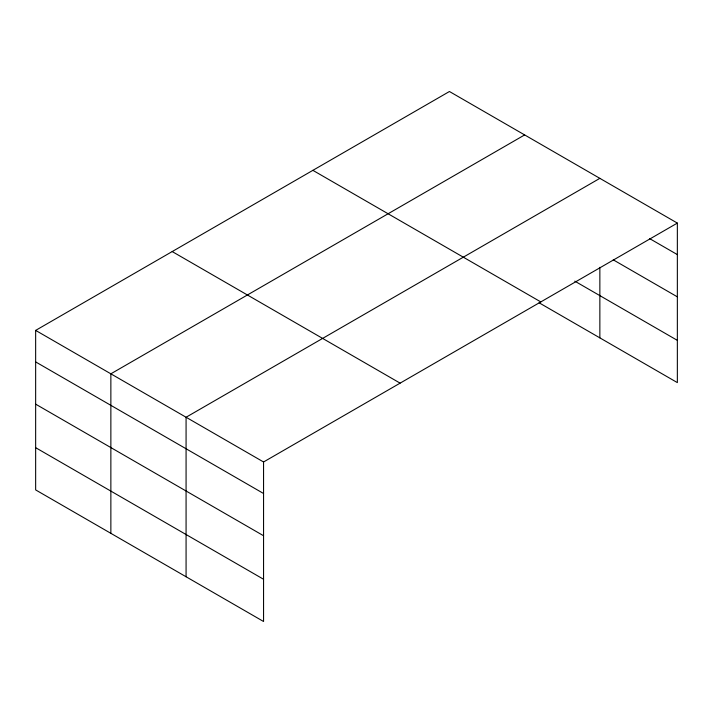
<?xml version="1.0" encoding="UTF-8"?>
<svg xmlns="http://www.w3.org/2000/svg" width="713" height="713" viewBox="0 0 713 713"><rect width="100%" height="100%" fill="white"/><g stroke="black" fill="none" stroke-linecap="round" stroke-linejoin="round"><path stroke-width="1.07" d="M677.35 223.089L449.44 91.505L35.65 330.395L35.65 489.911L263.56 621.495L263.56 461.979L677.35 223.089L677.35 382.605L539.108 302.793M524.643 134.926L110.863 373.817L110.863 533.342M599.856 178.348L186.075 417.248L186.075 576.764M649.605 238.588L677.35 254.603M613.251 259.835L677.35 296.84M574.785 281.145L677.35 340.359M312.882 170.336L540.802 301.92M172.198 251.564L400.118 383.148M35.65 330.395L263.56 461.979M35.65 361.91L263.56 493.503M35.65 404.155L263.56 535.739M35.65 447.675L263.56 579.259M599.856 267.339L599.856 337.864"/></g></svg>
